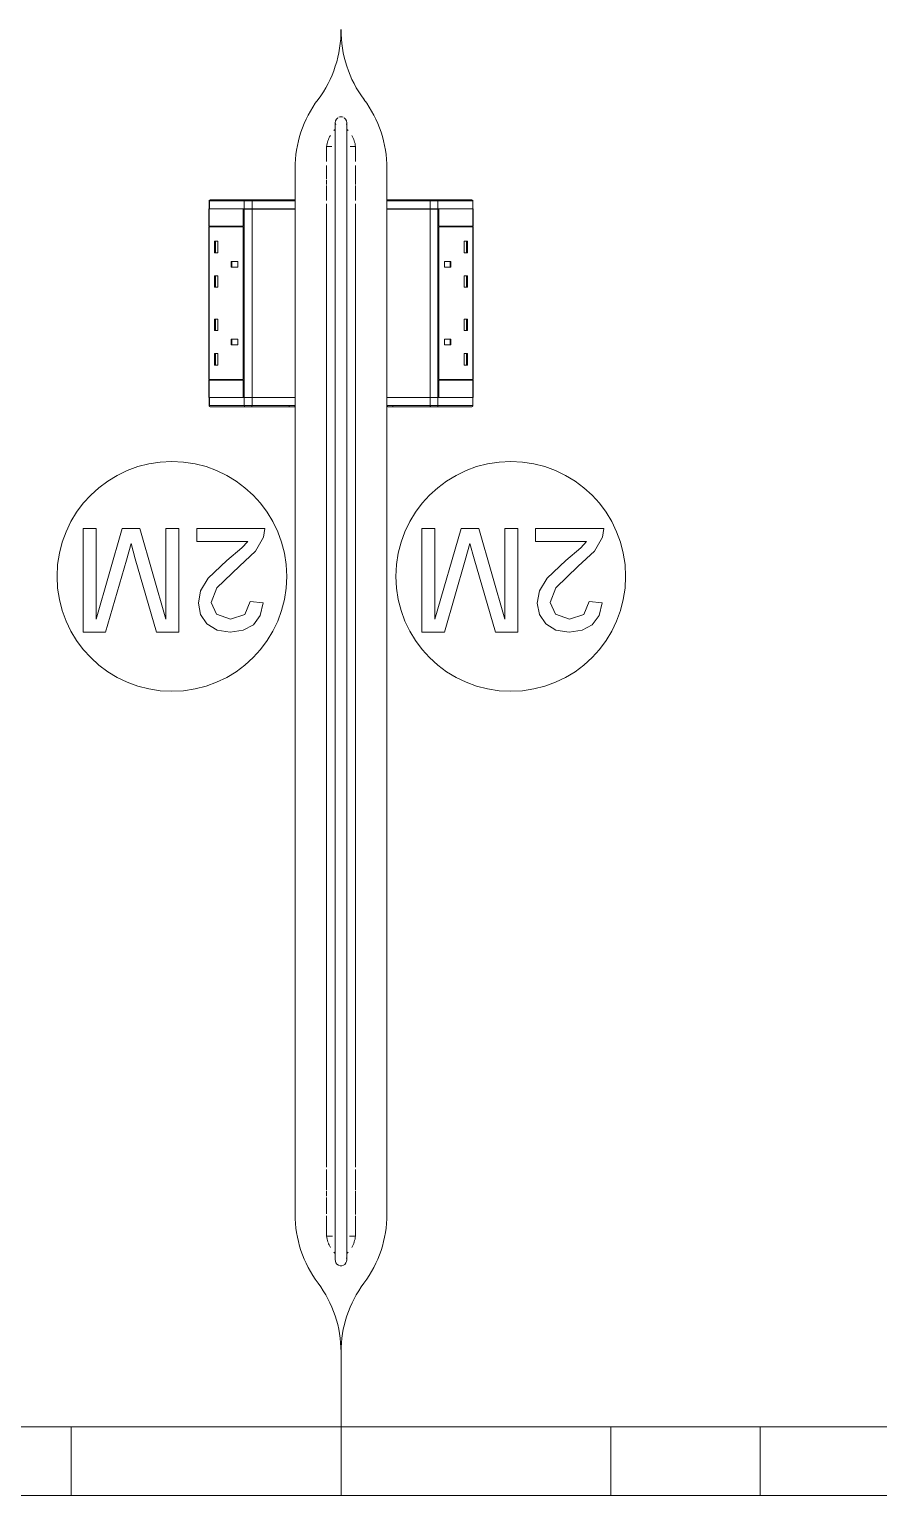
# Model space of a CAD drawing. Header units: millimetres. Extents: x 79795 to 317870, y -36033 to 97293.
# Drawn here: x 186581 to 187321, y 10669 to 11945 of the extents above; entities that cross this region are included whole.
import ezdxf

# ---------------------------------------------------------------- set-up
doc = ezdxf.new("R2010")
doc.units = ezdxf.units.MM
doc.header["$MEASUREMENT"] = 0
doc.layers.add('I-FURN', color=8, linetype='CONTINUOUS', lineweight=9)

msp = doc.modelspace()

# ---------------------------------------------------------------- linework, layer by layer
at = {"layer": 'I-FURN'}
for p, q in [((186847.8, 11864.1), (186847.8, 11864)), ((186847.8, 11864), (186847.8, 11863.9)), ((186847.8, 11863.9), (186847.8, 11863.6)), ((186847.8, 11863.6), (186847.8, 11863.2)), ((186847.8, 11863.2), (186847.8, 11862.7)), ((186847.8, 11862.7), (186847.8, 11862.1)), ((186847.8, 11862.1), (186847.8, 11861.3)), ((186847.8, 11861.3), (186847.8, 11860.5)), ((186847.8, 11860.5), (186847.8, 11859.5)), ((186847.8, 11859.5), (186847.8, 11858.5)), ((186847.8, 11858.5), (186847.8, 11857.3)), ((186847.8, 11857.3), (186847.8, 11856.1)), ((186847.8, 11856.1), (186847.8, 11854.7)), ((186857.8, 11864), (186857.8, 11864.1)), ((186857.8, 11864.1), (186857.8, 11864.1)), ((186857.8, 11863.8), (186857.8, 11864)), ((186857.8, 11863.5), (186857.8, 11863.8)), ((186857.8, 11863.1), (186857.8, 11863.5)), ((186857.8, 11862.5), (186857.8, 11863.1)), ((186857.8, 11861.9), (186857.8, 11862.5)), ((186857.8, 11861.1), (186857.8, 11861.9)), ((186857.8, 11860.2), (186857.8, 11861.1)), ((186857.8, 11859.3), (186857.8, 11860.2)), ((186857.8, 11858.2), (186857.8, 11859.3)), ((186857.8, 11857), (186857.8, 11858.2)), ((186857.8, 11855.7), (186857.8, 11857)), ((186857.8, 11854.3), (186857.8, 11855.7)), ((186844.9, 11843.2), (186840.3, 11843.2)), ((186840.3, 11839.8), (186840.3, 11843.2)), ((186847.8, 11854.7), (186847.8, 11853.3)), ((186847.8, 11853.3), (186847.8, 11851.7)), ((186847.8, 11851.7), (186847.8, 11850.1)), ((186847.8, 11850.1), (186847.8, 11848.3)), ((186847.8, 11848.3), (186847.8, 11846.5)), ((186847.8, 11846.5), (186847.8, 11844.6)), ((186847.8, 11844.6), (186847.8, 11842.6)), ((186847.8, 11842.6), (186847.8, 11840.5)), ((186857.8, 11852.8), (186857.8, 11854.3)), ((186857.8, 11851.3), (186857.8, 11852.8)), ((186857.8, 11849.6), (186857.8, 11851.3)), ((186857.8, 11847.8), (186857.8, 11849.6)), ((186857.8, 11846), (186857.8, 11847.8)), ((186857.8, 11844), (186857.8, 11846)), ((186857.8, 11842), (186857.8, 11844)), ((186865.3, 11843.2), (186860.8, 11843.2)), ((186865.3, 11843.2), (186865.3, 11839.8)), ((186840.3, 11838.5), (186840.3, 11839.4)), ((186840.3, 11830.1), (186840.3, 11838.2)), ((186847.8, 11840.5), (186847.8, 11838.4)), ((186847.8, 11838.4), (186847.8, 11836.1)), ((186847.8, 11836.1), (186847.8, 11833.8)), ((186847.8, 11833.8), (186847.8, 11831.5)), ((186847.8, 11831.5), (186847.8, 11829.1)), ((186857.8, 11839.9), (186857.8, 11842)), ((186857.8, 11837.8), (186857.8, 11839.9)), ((186857.8, 11835.5), (186857.8, 11837.8)), ((186857.8, 11833.2), (186857.8, 11835.5)), ((186857.8, 11830.8), (186857.8, 11833.2)), ((186857.8, 11828.4), (186857.8, 11830.8)), ((186865.3, 11838.2), (186865.3, 11830.1)), ((186865.4, 11839.4), (186865.4, 11838.5)), ((186812.8, 11795.9), (186812.8, 11824.1)), ((186812.8, 11824.1), (186812.8, 11795.9)), ((186840.3, 11815.1), (186840.3, 11826.6)), ((186847.8, 11829.1), (186847.8, 11826.6)), ((186847.8, 11826.6), (186847.8, 11824.1)), ((186847.8, 11824.1), (186847.8, 11821.5)), ((186847.8, 11821.5), (186847.8, 11818.9)), ((186847.8, 11818.9), (186847.8, 11816.2)), ((186857.8, 11825.9), (186857.8, 11828.4)), ((186857.8, 11823.4), (186857.8, 11825.9)), ((186857.8, 11820.8), (186857.8, 11823.4)), ((186857.8, 11818.2), (186857.8, 11820.8)), ((186857.8, 11815.5), (186857.8, 11818.2)), ((186865.3, 11826.6), (186865.3, 11814.1)), ((186892.8, 11824.1), (186892.8, 11795.9)), ((186892.8, 11795.9), (186892.8, 11824.1)), ((186840.3, 11810.3), (186840.3, 11814.3)), ((186840.3, 11796.1), (186840.3, 11809.4)), ((186847.8, 11816.2), (186847.8, 11813.5)), ((186847.8, 11813.5), (186847.8, 11810.8)), ((186847.8, 11810.8), (186847.8, 11808)), ((186847.8, 11808), (186847.8, 11805.2)), ((186847.8, 11805.2), (186847.8, 11802.4)), ((186857.8, 11812.8), (186857.8, 11815.5)), ((186857.8, 11810), (186857.8, 11812.8)), ((186857.8, 11807.3), (186857.8, 11810)), ((186857.8, 11804.5), (186857.8, 11807.3)), ((186857.8, 11801.7), (186857.8, 11804.5)), ((186865.3, 11809.4), (186865.3, 11796.1)), ((186865.4, 11814.1), (186865.4, 11810.3)), ((186738, 11795.9), (186738, 11788.9)), ((186738, 11795.9), (186738.2, 11795.9)), ((186738, 11795.9), (186738, 11788.9)), ((186738, 11788.9), (186738, 11795.9)), ((186738.2, 11795.9), (186768.5, 11795.9)), ((186738.2, 11795.9), (186738.2, 11788.9)), ((186738.3, 11796.7), (186738.4, 11796.7)), ((186769.3, 11796.9), (186739, 11796.9)), ((186769.3, 11796.9), (186739, 11796.9)), ((186768.5, 11795.9), (186775.4, 11795.9)), ((186768.5, 11795.9), (186768.5, 11788.9)), ((186769.3, 11796.9), (186807.8, 11796.9)), ((186774.8, 11796.9), (186769.3, 11796.9)), ((186811.8, 11796.9), (186774.8, 11796.9)), ((186775.4, 11795.9), (186812.8, 11795.9)), ((186775.4, 11795.9), (186775.4, 11788.9)), ((186807.8, 11796.9), (186807.8, 11795.9)), ((186807.8, 11796.9), (186811.8, 11796.9)), ((186812.8, 11788.9), (186812.8, 11795.9)), ((186812.8, 11795.9), (186812.8, 11788.9)), ((186840.3, 10955), (186840.3, 11793.2)), ((186847.8, 11802.4), (186847.8, 11799.6)), ((186847.8, 11799.6), (186847.8, 11796.8)), ((186847.8, 11796.8), (186847.8, 11793.9)), ((186847.8, 11793.9), (186847.8, 11793.2)), ((186847.8, 11793.2), (186847.8, 10955)), ((186857.8, 11798.8), (186857.8, 11801.7)), ((186857.8, 11796), (186857.8, 11798.8)), ((186857.8, 11793.2), (186857.8, 11796)), ((186857.8, 10955), (186857.8, 11793.2)), ((186865.4, 11793.2), (186865.4, 10955)), ((186892.8, 11795.9), (186892.8, 11788.9)), ((186892.8, 11795.9), (186930.3, 11795.9)), ((186892.8, 11795.9), (186892.8, 11788.9)), ((186893.8, 11796.9), (186893.8, 11796.9)), ((186930.9, 11796.9), (186893.8, 11796.9)), ((186893.8, 11796.9), (186897.8, 11796.9)), ((186897.8, 11795.9), (186897.8, 11796.9)), ((186897.8, 11796.9), (186936.4, 11796.9)), ((186930.3, 11795.9), (186937.2, 11795.9)), ((186930.3, 11795.9), (186930.3, 11788.9)), ((186936.4, 11796.9), (186930.9, 11796.9)), ((186966.7, 11796.9), (186936.4, 11796.9)), ((186966.7, 11796.9), (186936.4, 11796.9)), ((186937.2, 11795.9), (186967.5, 11795.9)), ((186937.2, 11795.9), (186937.2, 11788.9)), ((186967.3, 11796.7), (186967.3, 11796.7)), ((186967.5, 11795.9), (186967.7, 11795.9)), ((186967.5, 11795.9), (186967.5, 11788.9)), ((186967.7, 11788.9), (186967.7, 11795.9)), ((186967.7, 11788.9), (186967.7, 11795.9)), ((186967.7, 11788.9), (186967.7, 11795.9)), ((186737.8, 11773.9), (186737.8, 11788.9)), ((186737.8, 11788.9), (186767.6, 11788.9)), ((186738, 11788.9), (186738.2, 11788.9)), ((186738, 11788.8), (186738, 11624.9)), ((186738.2, 11788.9), (186768.5, 11788.9)), ((186767.6, 11788.9), (186767.6, 11773.9)), ((186767.8, 11773.9), (186767.8, 11788.8)), ((186767.8, 11788.8), (186768.5, 11788.8)), ((186768.5, 11788.9), (186775.4, 11788.9)), ((186775.4, 11788.8), (186768.5, 11788.8)), ((186768.5, 11788.8), (186768.5, 11624.9)), ((186775.4, 11788.9), (186812.8, 11788.9)), ((186812.8, 11788.8), (186775.4, 11788.8)), ((186775.4, 11788.8), (186775.4, 11624.9)), ((186812.8, 11624.9), (186812.8, 11788.8)), ((186812.8, 11788.8), (186812.8, 11624.9)), ((186892.8, 11788.9), (186930.3, 11788.9)), ((186892.8, 11788.8), (186892.8, 11624.9)), ((186892.8, 11624.9), (186892.8, 11788.8)), ((186930.3, 11788.8), (186892.8, 11788.8)), ((186930.3, 11788.9), (186937.2, 11788.9)), ((186930.3, 11624.9), (186930.3, 11788.8)), ((186937.2, 11788.8), (186930.3, 11788.8)), ((186938, 11788.9), (186935.6, 11788.9)), ((186937.2, 11788.9), (186967.5, 11788.9)), ((186937.2, 11624.9), (186937.2, 11788.8)), ((186937.2, 11788.8), (186937.8, 11788.8)), ((186937.8, 11788.8), (186937.8, 11773.9)), ((186938, 11773.9), (186938, 11788.9)), ((186938, 11788.9), (186967.9, 11788.9)), ((186967.5, 11788.9), (186967.7, 11788.9)), ((186967.7, 11624.9), (186967.7, 11788.8)), ((186967.9, 11788.9), (186967.9, 11773.9)), ((186767.6, 11773.9), (186737.8, 11773.9)), ((186737.8, 11773.4), (186767.6, 11773.4)), ((186737.8, 11640.4), (186737.8, 11773.4)), ((186738.2, 11773.4), (186738.2, 11773.9)), ((186767.6, 11773.4), (186767.6, 11640.4)), ((186767.8, 11640.4), (186767.8, 11773.4)), ((186937.8, 11773.4), (186937.8, 11640.4)), ((186967.9, 11773.9), (186938, 11773.9)), ((186938, 11640.4), (186938, 11773.4)), ((186967.9, 11773.4), (186938, 11773.4)), ((186967.5, 11773.9), (186967.5, 11773.4)), ((186967.9, 11773.4), (186967.9, 11640.4)), ((186742.8, 11760.7), (186742.8, 11750.7)), ((186742.8, 11760.7), (186745.7, 11760.7)), ((186743.6, 11760.7), (186743.6, 11750.7)), ((186745.7, 11760.7), (186745.7, 11750.7)), ((186962.8, 11760.7), (186960, 11760.7)), ((186960, 11750.7), (186960, 11760.7)), ((186962.1, 11750.7), (186962.1, 11760.7)), ((186962.8, 11750.7), (186962.8, 11760.7)), ((186742.8, 11750.7), (186745.7, 11750.7)), ((186757.2, 11743.2), (186757.2, 11738.2)), ((186762.9, 11743.2), (186757.2, 11743.2)), ((186757.9, 11743.2), (186757.9, 11738.2)), ((186762.9, 11738.2), (186762.9, 11743.2)), ((186948.5, 11743.2), (186942.8, 11743.2)), ((186942.8, 11738.2), (186942.8, 11743.2)), ((186947.8, 11738.2), (186947.8, 11743.2)), ((186948.5, 11738.2), (186948.5, 11743.2)), ((186962.8, 11750.7), (186960, 11750.7)), ((186742.8, 11730.7), (186742.8, 11720.7)), ((186742.8, 11730.7), (186745.7, 11730.7)), ((186743.6, 11730.7), (186743.6, 11720.7)), ((186745.7, 11730.7), (186745.7, 11720.7)), ((186757.2, 11738.2), (186762.9, 11738.2)), ((186948.5, 11738.2), (186942.8, 11738.2)), ((186962.8, 11730.7), (186960, 11730.7)), ((186960, 11720.7), (186960, 11730.7)), ((186962.1, 11720.7), (186962.1, 11730.7)), ((186962.8, 11720.7), (186962.8, 11730.7)), ((186742.8, 11720.7), (186745.7, 11720.7)), ((186962.8, 11720.7), (186960, 11720.7)), ((186742.8, 11693), (186742.8, 11683)), ((186742.8, 11693), (186745.7, 11693)), ((186743.6, 11693), (186743.6, 11683)), ((186745.7, 11693), (186745.7, 11683)), ((186962.8, 11693), (186960, 11693)), ((186960, 11683), (186960, 11693)), ((186962.1, 11683), (186962.1, 11693)), ((186962.8, 11683), (186962.8, 11693)), ((186742.8, 11683), (186745.7, 11683)), ((186962.8, 11683), (186960, 11683)), ((186757.2, 11675.5), (186757.2, 11670.5)), ((186757.2, 11675.5), (186762.9, 11675.5)), ((186757.2, 11670.5), (186762.9, 11670.5)), ((186757.9, 11675.5), (186757.9, 11670.5)), ((186762.9, 11675.5), (186762.9, 11670.5)), ((186942.8, 11675.5), (186942.8, 11670.5)), ((186948.5, 11675.5), (186942.8, 11675.5)), ((186942.8, 11670.5), (186948.5, 11670.5)), ((186947.8, 11670.5), (186947.8, 11675.5)), ((186948.5, 11670.5), (186948.5, 11675.5)), ((186742.8, 11663), (186742.8, 11653)), ((186742.8, 11663), (186745.7, 11663)), ((186742.8, 11653), (186745.7, 11653)), ((186743.6, 11663), (186743.6, 11653)), ((186745.7, 11663), (186745.7, 11653)), ((186962.8, 11663), (186960, 11663)), ((186960, 11653), (186960, 11663)), ((186962.8, 11653), (186960, 11653)), ((186962.1, 11653), (186962.1, 11663)), ((186962.8, 11653), (186962.8, 11663)), ((186737.8, 11640.4), (186767.6, 11640.4)), ((186737.8, 11639.9), (186767.6, 11639.9)), ((186737.8, 11624.9), (186737.8, 11639.9)), ((186738.2, 11639.9), (186738.2, 11640.4)), ((186767.6, 11639.9), (186767.6, 11624.9)), ((186767.8, 11624.9), (186767.8, 11639.9)), ((186937.8, 11639.9), (186937.8, 11624.9)), ((186967.9, 11640.4), (186938, 11640.4)), ((186938, 11624.9), (186938, 11639.9)), ((186938, 11639.9), (186967.9, 11639.9)), ((186967.5, 11640.4), (186967.5, 11639.9)), ((186967.9, 11639.9), (186967.9, 11624.9)), ((186767.6, 11624.9), (186737.8, 11624.9)), ((186738, 11624.8), (186738, 11617.8)), ((186738.2, 11624.8), (186738, 11624.8)), ((186738, 11624.8), (186738, 11617.8)), ((186738, 11624.8), (186738, 11617.8)), ((186738.2, 11617.8), (186738, 11617.8)), ((186738.2, 11617.8), (186738.2, 11624.8)), ((186768.5, 11624.8), (186738.2, 11624.8)), ((186768.5, 11617.8), (186738.2, 11617.8)), ((186738.4, 11617), (186738.3, 11617)), ((186739, 11616.8), (186769.3, 11616.8)), ((186739, 11616.8), (186769.3, 11616.8)), ((186767.6, 11624.9), (186770.1, 11624.9)), ((186768.5, 11624.9), (186767.8, 11624.9)), ((186768.5, 11624.9), (186775.4, 11624.9)), ((186768.5, 11617.8), (186768.5, 11624.8)), ((186775.4, 11624.8), (186768.5, 11624.8)), ((186775.4, 11617.8), (186768.5, 11617.8)), ((186807.8, 11616.8), (186769.3, 11616.8)), ((186769.3, 11616.8), (186774.8, 11616.8)), ((186774.8, 11616.8), (186811.8, 11616.8)), ((186775.4, 11624.9), (186812.8, 11624.9)), ((186775.4, 11617.8), (186775.4, 11624.8)), ((186812.8, 11624.8), (186775.4, 11624.8)), ((186812.8, 11617.8), (186775.4, 11617.8)), ((186807.8, 11617.8), (186807.8, 11616.8)), ((186811.8, 11616.8), (186807.8, 11616.8)), ((186811.8, 11616.8), (186811.8, 11616.8)), ((186812.8, 11617.8), (186812.8, 11624.8)), ((186812.8, 11617.8), (186812.8, 11624.8)), ((186812.8, 10914.1), (186812.8, 11617.8)), ((186812.8, 11617.8), (186812.8, 10914.1)), ((186892.8, 11624.9), (186930.3, 11624.9)), ((186892.8, 11624.8), (186892.8, 11617.8)), ((186892.8, 11617.8), (186892.8, 11624.8)), ((186930.3, 11624.8), (186892.8, 11624.8)), ((186892.8, 11617.8), (186892.8, 10914.1)), ((186892.8, 10914.1), (186892.8, 11617.8)), ((186930.3, 11617.8), (186892.8, 11617.8)), ((186897.8, 11616.8), (186893.8, 11616.8)), ((186893.8, 11616.8), (186930.9, 11616.8)), ((186897.8, 11616.8), (186897.8, 11617.8)), ((186936.4, 11616.8), (186897.8, 11616.8)), ((186930.3, 11624.9), (186937.2, 11624.9)), ((186930.3, 11617.8), (186930.3, 11624.8)), ((186937.2, 11624.8), (186930.3, 11624.8)), ((186937.2, 11617.8), (186930.3, 11617.8)), ((186930.9, 11616.8), (186936.4, 11616.8)), ((186936.4, 11616.8), (186966.7, 11616.8)), ((186936.4, 11616.8), (186966.7, 11616.8)), ((186937.8, 11624.9), (186937.2, 11624.9)), ((186937.2, 11617.8), (186937.2, 11624.8)), ((186967.5, 11624.8), (186937.2, 11624.8)), ((186967.5, 11617.8), (186937.2, 11617.8)), ((186967.9, 11624.9), (186938, 11624.9)), ((186967.3, 11617), (186967.3, 11617)), ((186967.5, 11617.8), (186967.5, 11624.8)), ((186967.7, 11624.8), (186967.5, 11624.8)), ((186967.7, 11617.8), (186967.5, 11617.8)), ((186967.7, 11617.8), (186967.7, 11624.8)), ((186967.7, 11617.8), (186967.7, 11624.8)), ((186967.7, 11624.8), (186967.7, 11617.8)), ((186639.6, 11510.9), (186628.3, 11510.9)), ((186628.3, 11510.9), (186628.3, 11420.5)), ((186662.4, 11510.9), (186639.6, 11431.8)), ((186639.6, 11431.8), (186639.6, 11510.9)), ((186677.7, 11510.9), (186662.4, 11510.9)), ((186700.4, 11431.8), (186677.7, 11510.9)), ((186711.7, 11510.9), (186700.4, 11510.9)), ((186700.4, 11510.9), (186700.4, 11431.8)), ((186711.7, 11420.5), (186711.7, 11510.9)), ((186786.6, 11510.9), (186727.2, 11510.9)), ((186727.2, 11510.9), (186727.2, 11499.6)), ((186785.3, 11503.2), (186786.6, 11510.9)), ((186934.6, 11510.9), (186923.3, 11510.9)), ((186923.3, 11510.9), (186923.3, 11420.5)), ((186957.4, 11510.9), (186934.6, 11431.8)), ((186934.6, 11431.8), (186934.6, 11510.9)), ((186972.7, 11510.9), (186957.4, 11510.9)), ((186995.4, 11431.8), (186972.7, 11510.9)), ((187006.7, 11510.9), (186995.4, 11510.9)), ((186995.4, 11510.9), (186995.4, 11431.8)), ((187006.7, 11420.5), (187006.7, 11510.9)), ((187081.6, 11510.9), (187022.2, 11510.9)), ((187022.2, 11510.9), (187022.2, 11499.6)), ((187080.3, 11503.2), (187081.6, 11510.9)), ((186727.2, 11499.6), (186771.6, 11499.6)), ((186771.6, 11499.6), (186766.5, 11493.9)), ((186778.5, 11491.2), (186785.3, 11503.2)), ((187022.2, 11499.6), (187066.6, 11499.6)), ((187066.6, 11499.6), (187061.5, 11493.9)), ((187073.5, 11491.2), (187080.3, 11503.2)), ((186666, 11483.2), (186670, 11497.6)), ((186670, 11497.6), (186673.7, 11484.3)), ((186766.5, 11493.9), (186753.5, 11483)), ((186764.3, 11478.1), (186778.5, 11491.2)), ((186961, 11483.2), (186965, 11497.6)), ((186965, 11497.6), (186968.7, 11484.3)), ((187061.5, 11493.9), (187048.5, 11483)), ((187059.3, 11478.1), (187073.5, 11491.2)), ((186647.8, 11420.5), (186666, 11483.2)), ((186673.7, 11484.3), (186692.2, 11420.5)), ((186753.5, 11483), (186737.3, 11467.5)), ((186744.8, 11459.2), (186764.3, 11478.1)), ((186942.8, 11420.5), (186961, 11483.2)), ((186968.7, 11484.3), (186987.2, 11420.5)), ((187048.5, 11483), (187032.3, 11467.5)), ((187039.8, 11459.2), (187059.3, 11478.1)), ((186737.3, 11467.5), (186730.6, 11456.5)), ((187032.3, 11467.5), (187025.6, 11456.5)), ((186730.6, 11456.5), (186728.6, 11445.7)), ((186739.9, 11446.4), (186744.8, 11459.2)), ((186773.8, 11447.4), (186769.1, 11436)), ((186785.1, 11446), (186773.8, 11447.4)), ((187025.6, 11456.5), (187023.6, 11445.7)), ((187034.9, 11446.4), (187039.8, 11459.2)), ((187068.8, 11447.4), (187064.1, 11436)), ((187080.1, 11446), (187068.8, 11447.4)), ((186728.6, 11445.7), (186730.5, 11435.9)), ((186730.5, 11435.9), (186736.1, 11427.8)), ((186744.5, 11436.1), (186739.9, 11446.4)), ((186756.6, 11431.8), (186744.5, 11436.1)), ((186769.1, 11436), (186756.6, 11431.8)), ((186776.5, 11427), (186782.4, 11435)), ((186782.4, 11435), (186785.1, 11446)), ((187023.6, 11445.7), (187025.5, 11435.9)), ((187025.5, 11435.9), (187031.1, 11427.8)), ((187039.5, 11436.1), (187034.9, 11446.4)), ((187051.6, 11431.8), (187039.5, 11436.1)), ((187064.1, 11436), (187051.6, 11431.8)), ((187071.5, 11427), (187077.4, 11435)), ((187077.4, 11435), (187080.1, 11446)), ((186736.1, 11427.8), (186744.9, 11422.3)), ((186744.9, 11422.3), (186756.3, 11420.5)), ((186756.3, 11420.5), (186767.7, 11422.2)), ((186767.7, 11422.2), (186776.5, 11427)), ((187031.1, 11427.8), (187039.9, 11422.3)), ((187039.9, 11422.3), (187051.3, 11420.5)), ((187051.3, 11420.5), (187062.7, 11422.2)), ((187062.7, 11422.2), (187071.5, 11427)), ((186628.3, 11420.5), (186647.8, 11420.5)), ((186692.2, 11420.5), (186711.7, 11420.5)), ((186923.3, 11420.5), (186942.8, 11420.5)), ((186987.2, 11420.5), (187006.7, 11420.5)), ((186840.3, 10935.2), (186840.3, 10953)), ((186847.8, 10955), (186847.8, 10951.8)), ((186847.8, 10951.8), (186847.8, 10948.5)), ((186857.8, 10954.1), (186857.8, 10955)), ((186857.8, 10950.9), (186857.8, 10954.1)), ((186857.8, 10947.7), (186857.8, 10950.9)), ((186865.3, 10953), (186865.3, 10935.2)), ((186847.8, 10948.5), (186847.8, 10945.3)), ((186847.8, 10945.3), (186847.8, 10942.1)), ((186847.8, 10942.1), (186847.8, 10938.9)), ((186847.8, 10938.9), (186847.8, 10935.8)), ((186857.8, 10944.4), (186857.8, 10947.7)), ((186857.8, 10941.2), (186857.8, 10944.4)), ((186857.8, 10938.1), (186857.8, 10941.2)), ((186857.8, 10934.9), (186857.8, 10938.1)), ((186840.3, 10929.6), (186840.3, 10934.5)), ((186840.3, 10914.5), (186840.3, 10928.7)), ((186847.8, 10935.8), (186847.8, 10932.6)), ((186847.8, 10932.6), (186847.8, 10929.5)), ((186847.8, 10929.5), (186847.8, 10926.5)), ((186847.8, 10926.5), (186847.8, 10923.5)), ((186847.8, 10923.5), (186847.8, 10920.5)), ((186857.8, 10931.8), (186857.8, 10934.9)), ((186857.8, 10928.7), (186857.8, 10931.8)), ((186857.8, 10925.7), (186857.8, 10928.7)), ((186857.8, 10922.7), (186857.8, 10925.7)), ((186865.3, 10929.8), (186865.3, 10913.9)), ((186865.4, 10934.5), (186865.4, 10929.6)), ((186840.3, 10895), (186840.3, 10912.6)), ((186847.8, 10920.5), (186847.8, 10917.6)), ((186847.8, 10917.6), (186847.8, 10914.8)), ((186847.8, 10914.8), (186847.8, 10912)), ((186847.8, 10912), (186847.8, 10909.3)), ((186857.8, 10919.7), (186857.8, 10922.7)), ((186857.8, 10916.9), (186857.8, 10919.7)), ((186857.8, 10914), (186857.8, 10916.9)), ((186857.8, 10911.3), (186857.8, 10914)), ((186857.8, 10908.6), (186857.8, 10911.3)), ((186865.3, 10912.6), (186865.3, 10895)), ((186840.3, 10899.6), (186840.3, 10900.6)), ((186847.8, 10909.3), (186847.8, 10906.7)), ((186847.8, 10906.7), (186847.8, 10904.1)), ((186847.8, 10904.1), (186847.8, 10901.6)), ((186847.8, 10901.6), (186847.8, 10899.3)), ((186847.8, 10899.3), (186847.8, 10897)), ((186857.8, 10906), (186857.8, 10908.6)), ((186857.8, 10903.4), (186857.8, 10906)), ((186857.8, 10901), (186857.8, 10903.4)), ((186857.8, 10898.6), (186857.8, 10901)), ((186857.8, 10896.4), (186857.8, 10898.6)), ((186865.4, 10900.6), (186865.4, 10899.6)), ((186840.3, 10895), (186845.5, 10895)), ((186847.8, 10897), (186847.8, 10894.8)), ((186847.8, 10894.8), (186847.8, 10892.6)), ((186847.8, 10892.6), (186847.8, 10890.6)), ((186847.8, 10890.6), (186847.8, 10888.7)), ((186847.8, 10888.7), (186847.8, 10886.9)), ((186847.8, 10886.9), (186847.8, 10885.2)), ((186847.8, 10885.2), (186847.8, 10883.6)), ((186857.8, 10894.2), (186857.8, 10896.4)), ((186857.8, 10892.1), (186857.8, 10894.2)), ((186857.8, 10890.1), (186857.8, 10892.1)), ((186857.8, 10888.2), (186857.8, 10890.1)), ((186857.8, 10886.4), (186857.8, 10888.2)), ((186857.8, 10884.8), (186857.8, 10886.4)), ((186860.1, 10895), (186865.3, 10895)), ((186847.8, 10883.6), (186847.8, 10882.2)), ((186847.8, 10882.2), (186847.8, 10880.8)), ((186847.8, 10880.8), (186847.8, 10879.6)), ((186847.8, 10879.6), (186847.8, 10878.5)), ((186847.8, 10878.5), (186847.8, 10877.5)), ((186847.8, 10877.5), (186847.8, 10876.6)), ((186847.8, 10876.6), (186847.8, 10875.9)), ((186847.8, 10875.9), (186847.8, 10875.3)), ((186847.8, 10875.3), (186847.8, 10874.8)), ((186847.8, 10874.8), (186847.8, 10874.4)), ((186847.8, 10874.4), (186847.8, 10874.2)), ((186847.8, 10874.2), (186847.8, 10874.1)), ((186847.8, 10874.1), (186847.8, 10874.1)), ((186857.8, 10883.2), (186857.8, 10884.8)), ((186857.8, 10881.8), (186857.8, 10883.2)), ((186857.8, 10880.5), (186857.8, 10881.8)), ((186857.8, 10879.3), (186857.8, 10880.5)), ((186857.8, 10878.2), (186857.8, 10879.3)), ((186857.8, 10877.2), (186857.8, 10878.2)), ((186857.8, 10876.4), (186857.8, 10877.2)), ((186857.8, 10875.7), (186857.8, 10876.4)), ((186857.8, 10875.1), (186857.8, 10875.7)), ((186857.8, 10874.7), (186857.8, 10875.1)), ((186857.8, 10874.3), (186857.8, 10874.7)), ((186857.8, 10874.2), (186857.8, 10874.3)), ((186857.8, 10874.1), (186857.8, 10874.2)), ((186852.8, 10794.1), (186852.8, 10669.1)), ((186852.8, 10669.1), (186852.8, 10794.1)), ((186852.8, 10669.1), (186852.8, 10794.1)), ((186852.8, 10794.1), (186852.8, 10669.1)), ((187612.8, 10729.1), (186092.8, 10729.1)), ((186487.5, 10729.1), (186617.8, 10729.1)), ((186617.8, 10729.1), (187087.8, 10729.1)), ((186617.8, 10729.1), (186617.8, 10669.1)), ((186617.8, 10729.1), (186617.8, 10669.1)), ((187087.8, 10729.1), (187217.8, 10729.1)), ((187087.8, 10729.1), (187087.8, 10669.1)), ((187087.8, 10729.1), (187087.8, 10669.1)), ((187217.8, 10729.1), (187652.8, 10729.1)), ((187217.8, 10729.1), (187217.8, 10669.1)), ((187217.8, 10729.1), (187217.8, 10669.1)), ((186052.8, 10669.1), (186852.8, 10669.1)), ((186852.8, 10669.1), (186052.8, 10669.1)), ((186092.8, 10669.1), (187612.8, 10669.1)), ((186617.8, 10669.1), (186487.5, 10669.1)), ((187087.8, 10669.1), (186617.8, 10669.1)), ((186852.8, 10669.1), (187652.8, 10669.1)), ((187652.8, 10669.1), (186852.8, 10669.1)), ((187217.8, 10669.1), (187087.8, 10669.1)), ((187652.8, 10669.1), (187217.8, 10669.1))]:
    msp.add_line(p, q, dxfattribs=at)
at = {"layer": 'I-FURN', "flags": 128}
for points in [[(186738, 11795.9), (186738, 11796), (186738, 11796), (186738, 11796), (186738, 11796.1), (186738, 11796.1), (186738, 11796.2), (186738, 11796.2), (186738, 11796.2), (186738.1, 11796.3), (186738.1, 11796.3), (186738.1, 11796.3), (186738.1, 11796.4), (186738.1, 11796.4)], [(186774.8, 11796.9), (186774.7, 11796.9), (186774.5, 11796.9), (186774.4, 11796.9), (186774.3, 11796.9), (186774.1, 11796.9), (186774, 11796.9), (186773.8, 11796.9), (186773.7, 11796.9), (186773.5, 11796.9), (186773.3, 11796.9), (186773.2, 11796.9), (186773, 11796.9), (186772.9, 11796.9), (186772.7, 11796.9), (186772.6, 11796.9), (186772.4, 11796.9), (186772.2, 11796.9), (186772.1, 11796.9), (186771.9, 11796.9), (186771.8, 11796.9), (186771.6, 11796.9), (186771.4, 11796.9), (186771.3, 11796.9), (186771.1, 11796.9), (186771, 11796.9), (186770.8, 11796.9), (186770.7, 11796.9), (186770.6, 11796.9), (186770.4, 11796.9), (186770.3, 11796.9), (186770.2, 11796.9), (186770, 11796.9), (186769.9, 11796.9), (186769.8, 11796.9), (186769.7, 11796.9), (186769.6, 11796.9), (186769.5, 11796.9), (186769.4, 11796.9), (186769.3, 11796.9)], [(186811.8, 11796.9), (186811.6, 11796.9), (186811.1, 11796.9), (186810.6, 11796.9), (186809.9, 11796.9), (186809.1, 11796.9), (186808.1, 11796.9), (186807.1, 11796.9), (186805.9, 11796.9), (186804.5, 11796.9), (186803.1, 11796.9), (186801.5, 11796.9), (186799.8, 11796.9), (186798, 11796.9), (186796, 11796.9), (186794, 11796.9), (186791.8, 11796.9), (186789.6, 11796.9), (186787.2, 11796.9), (186784.8, 11796.9), (186782.2, 11796.9), (186779.6, 11796.9), (186776.9, 11796.9), (186774.8, 11796.9)], [(186807.8, 11796.9), (186808, 11796.9), (186808.2, 11796.9), (186808.3, 11796.9), (186808.5, 11796.9), (186808.6, 11796.9), (186808.8, 11796.9), (186808.9, 11796.9), (186809.1, 11796.9), (186809.3, 11796.9), (186809.4, 11796.9), (186809.5, 11796.9), (186809.7, 11796.9), (186809.8, 11796.9), (186810, 11796.9), (186810.1, 11796.9), (186810.2, 11796.9), (186810.4, 11796.9), (186810.5, 11796.9), (186810.6, 11796.9), (186810.7, 11796.9), (186810.8, 11796.9), (186810.9, 11796.9), (186811, 11796.9), (186811.1, 11796.9), (186811.2, 11796.9), (186811.3, 11796.9), (186811.4, 11796.9), (186811.4, 11796.9), (186811.5, 11796.9), (186811.6, 11796.9), (186811.6, 11796.9), (186811.7, 11796.9), (186811.7, 11796.9), (186811.8, 11796.9), (186811.8, 11796.9), (186811.8, 11796.9), (186811.8, 11796.9), (186811.8, 11796.9), (186811.8, 11796.9)], [(186811.8, 11796.9), (186811.9, 11796.9), (186811.9, 11796.9), (186812, 11796.9), (186812, 11796.9), (186812, 11796.9), (186812.1, 11796.9), (186812.1, 11796.9), (186812.2, 11796.9), (186812.2, 11796.8), (186812.2, 11796.8), (186812.3, 11796.8), (186812.3, 11796.8), (186812.3, 11796.8), (186812.4, 11796.8), (186812.4, 11796.7), (186812.4, 11796.7), (186812.5, 11796.7), (186812.5, 11796.7), (186812.5, 11796.6), (186812.6, 11796.6), (186812.6, 11796.6), (186812.6, 11796.6), (186812.6, 11796.5), (186812.7, 11796.5), (186812.7, 11796.5), (186812.7, 11796.4), (186812.7, 11796.4), (186812.7, 11796.3), (186812.8, 11796.3), (186812.8, 11796.3), (186812.8, 11796.2), (186812.8, 11796.2), (186812.8, 11796.2), (186812.8, 11796.1), (186812.8, 11796.1), (186812.8, 11796), (186812.8, 11796), (186812.8, 11796), (186812.8, 11795.9), (186812.8, 11795.9)], [(186811.8, 11796.9), (186811.8, 11796.9), (186811.8, 11796.9)], [(186892.8, 11795.9), (186892.8, 11796), (186892.8, 11796), (186892.8, 11796), (186892.8, 11796.1), (186892.8, 11796.1), (186892.9, 11796.2), (186892.9, 11796.2), (186892.9, 11796.2), (186892.9, 11796.3), (186892.9, 11796.3), (186892.9, 11796.3), (186892.9, 11796.4), (186893, 11796.4), (186893, 11796.4), (186893, 11796.5), (186893, 11796.5), (186893, 11796.5), (186893.1, 11796.6), (186893.1, 11796.6), (186893.1, 11796.6), (186893.2, 11796.7), (186893.2, 11796.7), (186893.2, 11796.7), (186893.2, 11796.7), (186893.3, 11796.8), (186893.3, 11796.8), (186893.4, 11796.8), (186893.4, 11796.8), (186893.4, 11796.8), (186893.5, 11796.8), (186893.5, 11796.9), (186893.5, 11796.9), (186893.6, 11796.9), (186893.6, 11796.9), (186893.7, 11796.9), (186893.7, 11796.9), (186893.7, 11796.9), (186893.8, 11796.9), (186893.8, 11796.9), (186893.8, 11796.9)], [(186930.9, 11796.9), (186928.1, 11796.9), (186925.4, 11796.9), (186922.8, 11796.9), (186920.2, 11796.9), (186917.8, 11796.9), (186915.5, 11796.9), (186913.3, 11796.9), (186911.1, 11796.9), (186909.1, 11796.9), (186907.2, 11796.9), (186905.4, 11796.9), (186903.8, 11796.9), (186902.2, 11796.9), (186900.8, 11796.9), (186899.5, 11796.9), (186898.3, 11796.9), (186897.3, 11796.9), (186896.3, 11796.9), (186895.6, 11796.9), (186894.9, 11796.9), (186894.4, 11796.9), (186894, 11796.9), (186893.8, 11796.9)], [(186893.8, 11796.9), (186893.8, 11796.9), (186893.8, 11796.9), (186893.9, 11796.9), (186893.9, 11796.9), (186893.9, 11796.9), (186893.9, 11796.9), (186894, 11796.9), (186894, 11796.9), (186894.1, 11796.9), (186894.1, 11796.9), (186894.2, 11796.9), (186894.3, 11796.9), (186894.4, 11796.9), (186894.4, 11796.9), (186894.5, 11796.9), (186894.6, 11796.9), (186894.7, 11796.9), (186894.8, 11796.9), (186894.9, 11796.9), (186895, 11796.9), (186895.2, 11796.9), (186895.3, 11796.9), (186895.4, 11796.9), (186895.5, 11796.9), (186895.7, 11796.9), (186895.8, 11796.9), (186895.9, 11796.9), (186896.1, 11796.9), (186896.2, 11796.9), (186896.4, 11796.9), (186896.5, 11796.9), (186896.7, 11796.9), (186896.8, 11796.9), (186897, 11796.9), (186897.1, 11796.9), (186897.3, 11796.9), (186897.5, 11796.9), (186897.6, 11796.9), (186897.8, 11796.9), (186897.8, 11796.9)], [(186936.4, 11796.9), (186936.3, 11796.9), (186936.2, 11796.9), (186936.1, 11796.9), (186936, 11796.9), (186935.9, 11796.9), (186935.8, 11796.9), (186935.6, 11796.9), (186935.5, 11796.9), (186935.4, 11796.9), (186935.2, 11796.9), (186935.1, 11796.9), (186935, 11796.9), (186934.8, 11796.9), (186934.7, 11796.9), (186934.5, 11796.9), (186934.4, 11796.9), (186934.2, 11796.9), (186934.1, 11796.9), (186933.9, 11796.9), (186933.7, 11796.9), (186933.6, 11796.9), (186933.4, 11796.9), (186933.3, 11796.9), (186933.1, 11796.9), (186933, 11796.9), (186932.8, 11796.9), (186932.6, 11796.9), (186932.5, 11796.9), (186932.3, 11796.9), (186932.2, 11796.9), (186932, 11796.9), (186931.9, 11796.9), (186931.7, 11796.9), (186931.6, 11796.9), (186931.4, 11796.9), (186931.3, 11796.9), (186931.1, 11796.9), (186931, 11796.9), (186930.9, 11796.9)], [(186967.5, 11796.4), (186967.6, 11796.4), (186967.6, 11796.3), (186967.6, 11796.3), (186967.6, 11796.3), (186967.6, 11796.2), (186967.6, 11796.2), (186967.6, 11796.2), (186967.6, 11796.1), (186967.7, 11796.1), (186967.7, 11796), (186967.7, 11796), (186967.7, 11796), (186967.7, 11795.9), (186967.7, 11795.9)], [(186738.1, 11617.3), (186738.1, 11617.3), (186738.1, 11617.4), (186738.1, 11617.4), (186738.1, 11617.4), (186738, 11617.5), (186738, 11617.5), (186738, 11617.5), (186738, 11617.6), (186738, 11617.6), (186738, 11617.7), (186738, 11617.7), (186738, 11617.7), (186738, 11617.8), (186738, 11617.8)], [(186769.3, 11616.8), (186769.4, 11616.8), (186769.5, 11616.8), (186769.6, 11616.8), (186769.7, 11616.8), (186769.8, 11616.8), (186769.9, 11616.8), (186770, 11616.8), (186770.2, 11616.8), (186770.3, 11616.8), (186770.4, 11616.8), (186770.6, 11616.8), (186770.7, 11616.8), (186770.8, 11616.8), (186771, 11616.8), (186771.1, 11616.8), (186771.3, 11616.8), (186771.4, 11616.8), (186771.6, 11616.8), (186771.8, 11616.8), (186771.9, 11616.8), (186772.1, 11616.8), (186772.2, 11616.8), (186772.4, 11616.8), (186772.6, 11616.8), (186772.7, 11616.8), (186772.9, 11616.8), (186773, 11616.8), (186773.2, 11616.8), (186773.3, 11616.8), (186773.5, 11616.8), (186773.7, 11616.8), (186773.8, 11616.8), (186774, 11616.8), (186774.1, 11616.8), (186774.3, 11616.8), (186774.4, 11616.8), (186774.5, 11616.8), (186774.7, 11616.8), (186774.8, 11616.8)], [(186774.8, 11616.8), (186777.6, 11616.8), (186780.3, 11616.8), (186782.9, 11616.8), (186785.4, 11616.8), (186787.9, 11616.8), (186790.2, 11616.8), (186792.4, 11616.8), (186794.5, 11616.8), (186796.6, 11616.8), (186798.5, 11616.8), (186800.2, 11616.8), (186801.9, 11616.8), (186803.5, 11616.8), (186804.9, 11616.8), (186806.2, 11616.8), (186807.4, 11616.8), (186808.4, 11616.8), (186809.3, 11616.8), (186810.1, 11616.8), (186810.8, 11616.8), (186811.3, 11616.8), (186811.6, 11616.8), (186811.8, 11616.8)], [(186811.8, 11616.8), (186811.8, 11616.8), (186811.8, 11616.8), (186811.8, 11616.8), (186811.8, 11616.8), (186811.8, 11616.8), (186811.7, 11616.8), (186811.7, 11616.8), (186811.6, 11616.8), (186811.6, 11616.8), (186811.5, 11616.8), (186811.5, 11616.8), (186811.4, 11616.8), (186811.3, 11616.8), (186811.2, 11616.8), (186811.1, 11616.8), (186811, 11616.8), (186811, 11616.8), (186810.8, 11616.8), (186810.7, 11616.8), (186810.6, 11616.8), (186810.5, 11616.8), (186810.4, 11616.8), (186810.3, 11616.8), (186810.1, 11616.8), (186810, 11616.8), (186809.9, 11616.8), (186809.7, 11616.8), (186809.6, 11616.8), (186809.4, 11616.8), (186809.3, 11616.8), (186809.1, 11616.8), (186809, 11616.8), (186808.8, 11616.8), (186808.7, 11616.8), (186808.5, 11616.8), (186808.4, 11616.8), (186808.2, 11616.8), (186808, 11616.8), (186807.9, 11616.8), (186807.8, 11616.8)], [(186812.8, 11617.8), (186812.8, 11617.8), (186812.8, 11617.7), (186812.8, 11617.7), (186812.8, 11617.6), (186812.8, 11617.6), (186812.8, 11617.6), (186812.8, 11617.5), (186812.8, 11617.5), (186812.8, 11617.4), (186812.8, 11617.4), (186812.7, 11617.4), (186812.7, 11617.3), (186812.7, 11617.3), (186812.7, 11617.3), (186812.7, 11617.2), (186812.6, 11617.2), (186812.6, 11617.2), (186812.6, 11617.1), (186812.6, 11617.1), (186812.5, 11617.1), (186812.5, 11617), (186812.5, 11617), (186812.4, 11617), (186812.4, 11617), (186812.4, 11617), (186812.3, 11616.9), (186812.3, 11616.9), (186812.3, 11616.9), (186812.2, 11616.9), (186812.2, 11616.9), (186812.2, 11616.8), (186812.1, 11616.8), (186812.1, 11616.8), (186812.1, 11616.8), (186812, 11616.8), (186812, 11616.8), (186811.9, 11616.8), (186811.9, 11616.8), (186811.9, 11616.8), (186811.8, 11616.8)], [(186893.8, 11616.8), (186893.8, 11616.8), (186893.7, 11616.8), (186893.7, 11616.8), (186893.7, 11616.8), (186893.6, 11616.8), (186893.6, 11616.8), (186893.5, 11616.8), (186893.5, 11616.8), (186893.5, 11616.9), (186893.4, 11616.9), (186893.4, 11616.9), (186893.4, 11616.9), (186893.3, 11616.9), (186893.3, 11616.9), (186893.3, 11617), (186893.2, 11617), (186893.2, 11617), (186893.2, 11617), (186893.1, 11617.1), (186893.1, 11617.1), (186893.1, 11617.1), (186893.1, 11617.2), (186893, 11617.2), (186893, 11617.2), (186893, 11617.3), (186893, 11617.3), (186892.9, 11617.3), (186892.9, 11617.4), (186892.9, 11617.4), (186892.9, 11617.4), (186892.9, 11617.5), (186892.9, 11617.5), (186892.9, 11617.5), (186892.8, 11617.6), (186892.8, 11617.6), (186892.8, 11617.7), (186892.8, 11617.7), (186892.8, 11617.7), (186892.8, 11617.8), (186892.8, 11617.8)], [(186897.8, 11616.8), (186897.7, 11616.8), (186897.5, 11616.8), (186897.3, 11616.8), (186897.2, 11616.8), (186897, 11616.8), (186896.9, 11616.8), (186896.7, 11616.8), (186896.6, 11616.8), (186896.4, 11616.8), (186896.3, 11616.8), (186896.1, 11616.8), (186896, 11616.8), (186895.8, 11616.8), (186895.7, 11616.8), (186895.6, 11616.8), (186895.4, 11616.8), (186895.3, 11616.8), (186895.2, 11616.8), (186895.1, 11616.8), (186895, 11616.8), (186894.8, 11616.8), (186894.7, 11616.8), (186894.6, 11616.8), (186894.5, 11616.8), (186894.5, 11616.8), (186894.4, 11616.8), (186894.3, 11616.8), (186894.2, 11616.8), (186894.2, 11616.8), (186894.1, 11616.8), (186894, 11616.8), (186894, 11616.8), (186893.9, 11616.8), (186893.9, 11616.8), (186893.9, 11616.8), (186893.9, 11616.8), (186893.8, 11616.8), (186893.8, 11616.8), (186893.8, 11616.8)], [(186893.8, 11616.8), (186893.8, 11616.8), (186893.8, 11616.8)], [(186893.8, 11616.8), (186894.1, 11616.8), (186894.5, 11616.8), (186895.1, 11616.8), (186895.8, 11616.8), (186896.6, 11616.8), (186897.5, 11616.8), (186898.6, 11616.8), (186899.8, 11616.8), (186901.1, 11616.8), (186902.6, 11616.8), (186904.2, 11616.8), (186905.9, 11616.8), (186907.7, 11616.8), (186909.6, 11616.8), (186911.7, 11616.8), (186913.8, 11616.8), (186916.1, 11616.8), (186918.4, 11616.8), (186920.9, 11616.8), (186923.5, 11616.8), (186926.1, 11616.8), (186928.8, 11616.8), (186930.9, 11616.8)], [(186930.9, 11616.8), (186931, 11616.8), (186931.1, 11616.8), (186931.3, 11616.8), (186931.4, 11616.8), (186931.6, 11616.8), (186931.7, 11616.8), (186931.9, 11616.8), (186932, 11616.8), (186932.2, 11616.8), (186932.3, 11616.8), (186932.5, 11616.8), (186932.6, 11616.8), (186932.8, 11616.8), (186933, 11616.8), (186933.1, 11616.8), (186933.3, 11616.8), (186933.4, 11616.8), (186933.6, 11616.8), (186933.7, 11616.8), (186933.9, 11616.8), (186934.1, 11616.8), (186934.2, 11616.8), (186934.4, 11616.8), (186934.5, 11616.8), (186934.7, 11616.8), (186934.8, 11616.8), (186935, 11616.8), (186935.1, 11616.8), (186935.2, 11616.8), (186935.4, 11616.8), (186935.5, 11616.8), (186935.6, 11616.8), (186935.8, 11616.8), (186935.9, 11616.8), (186936, 11616.8), (186936.1, 11616.8), (186936.2, 11616.8), (186936.3, 11616.8), (186936.4, 11616.8)], [(186967.7, 11617.8), (186967.7, 11617.8), (186967.7, 11617.7), (186967.7, 11617.7), (186967.7, 11617.6), (186967.6, 11617.6), (186967.6, 11617.6), (186967.6, 11617.5), (186967.6, 11617.5), (186967.6, 11617.4), (186967.6, 11617.4), (186967.6, 11617.4), (186967.6, 11617.3), (186967.5, 11617.3)]]:
    msp.add_lwpolyline(points, dxfattribs=at)
at = {"layer": 'I-FURN'}
for centre, radius, start, end in [((186752.8, 11944.1), 100, 323.1301, 0.6256), ((186752.8, 11944.1), 100, 323.1301, 0.6256), ((186952.9, 11944.1), 100, 179.3744, 216.8699), ((186952.9, 11944.1), 100, 179.3744, 216.8699), ((186912.8, 11824.1), 100, 143.1301, 180), ((186912.8, 11824.1), 100, 143.1301, 180), ((186792.8, 11824.1), 100, 0, 36.8699), ((186792.8, 11824.1), 100, 0, 36.8699), ((186852.8, 11864.1), 5, 123.7874, 201.8252), ((186852.8, 11864.1), 5, 67.635, 112.365), ((186852.8, 11864.1), 5, 338.1748, 56.2126), ((186852.8, 11851.2), 8.51, 125.5405, 136.5486), ((186852.8, 11851.2), 8.51, 43.4514, 54.4595), ((186863.8, 11840.8), 23.6, 149.1436, 174.3336), ((186841.9, 11840.8), 23.6, 5.6664, 30.8564), ((186705.6, 11469.1), 100, 0, 180), ((187000.6, 11469.1), 100, 0, 180), ((186705.6, 11469.1), 100, 180, 0), ((187000.6, 11469.1), 100, 180, 0), ((186912.8, 10914.1), 100, 180, 216.8699), ((186912.8, 10914.1), 100, 180, 216.8699), ((186792.8, 10914.1), 100, 323.1301, 0), ((186792.8, 10914.1), 100, 323.1301, 0), ((186863.8, 10897.3), 23.6, 185.6664, 198.2614), ((186863.8, 10897.3), 23.6, 199.2591, 210.8564), ((186841.9, 10897.3), 23.6, 329.1436, 354.3336), ((186852.8, 10886.9), 8.51, 223.4514, 234.4595), ((186852.8, 10874.1), 5, 173.0848, 21.8252), ((186852.8, 10886.9), 8.51, 305.5405, 316.5486), ((186752.8, 10794.1), 100, 0, 36.8699), ((186752.8, 10794.1), 100, 0, 36.8699), ((186952.8, 10794.1), 100, 143.1301, 180), ((186952.8, 10794.1), 100, 143.1301, 180)]:
    msp.add_arc(centre, radius, start, end, dxfattribs=at)
for centre, major_axis, ratio, start_param, end_param in [((186739, 11795.9), (0, 1), 0.819152, 0, 1.570796), ((186769.3, 11795.9), (0, -1), 0.819152, 3.141593, 4.712389), ((186774.8, 11795.9), (0, -1), 0.56467, 1.570796, 3.141593), ((186811.8, 11795.9), (0, -1), 0.998113, 1.570796, 3.141593), ((186893.8, 11795.9), (0, 1), 0.998113, 0, 1.570796), ((186930.9, 11795.9), (0, 1), 0.56467, 0, 1.570796), ((186936.4, 11795.9), (0, 1), 0.819152, 4.712389, 6.283185), ((186966.7, 11795.9), (0, 1), 0.819152, 4.712389, 6.283185), ((186739, 11617.8), (0, -1), 0.819152, 4.712389, 6.283185), ((186769.3, 11617.8), (0, -1), 0.819152, 4.712389, 6.283185), ((186774.8, 11617.8), (0, -1), 0.56467, 0, 1.570796), ((186811.8, 11617.8), (0, -1), 0.998113, 0, 1.570796), ((186893.8, 11617.8), (0, 1), 0.998113, 1.570796, 3.141593), ((186930.9, 11617.8), (0, 1), 0.56467, 1.570796, 3.141593), ((186936.4, 11617.8), (0, 1), 0.819152, 3.141593, 4.712389), ((186966.7, 11617.8), (0, -1), 0.819152, 0, 1.570796)]:
    msp.add_ellipse(centre, major_axis=major_axis, ratio=ratio, start_param=start_param, end_param=end_param, dxfattribs=at)

doc.saveas('drawing.dxf')
